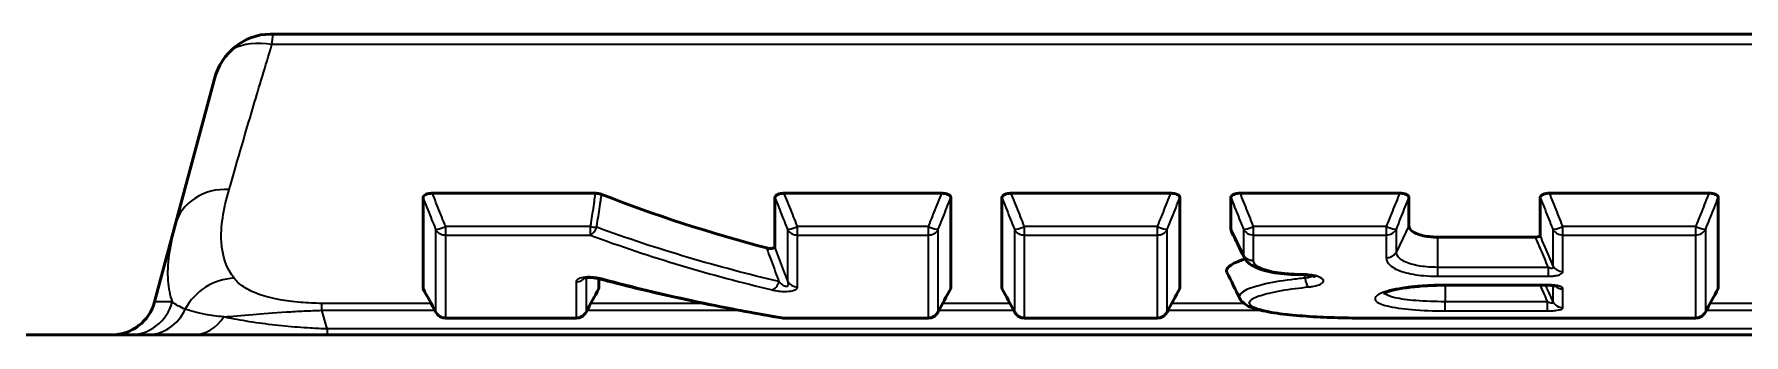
# Model space of a CAD drawing. Header units: millimetres. Extents: x 0 to 1485, y 0 to 1050.
# Drawn here: x 777.3 to 930.6, y 837.9 to 864.9 of the extents above; entities that cross this region are included whole.
import ezdxf

# ---------------------------------------------------------------- set-up
doc = ezdxf.new("R2010")
doc.units = ezdxf.units.MM
doc.header["$LTSCALE"] = 2.5
doc.layers.add('Sichtbar (ISO)', color=7, linetype='Continuous', lineweight=50)
doc.layers.add('Sichtbar schmal (ISO)', color=7, linetype='Continuous', lineweight=35)

msp = doc.modelspace()

# ---------------------------------------------------------------- linework, layer by layer
at = {"layer": 'Sichtbar (ISO)'}
for p, q in [((1041.851, 864.934), (798.441, 864.934)), ((793.444, 860.907), (788.083, 840.898)), ((812.986, 850.645), (813.302, 850.645)), ((813.302, 850.645), (827.595, 850.645)), ((844.531, 850.645), (844.847, 850.645)), ((844.847, 850.645), (858.306, 850.645)), ((858.306, 850.645), (858.622, 850.645)), ((864.88, 850.645), (865.196, 850.645)), ((865.196, 850.645), (878.841, 850.645)), ((878.841, 850.645), (879.157, 850.645)), ((885.414, 850.648), (885.73, 850.648)), ((885.73, 850.648), (899.375, 850.648)), ((899.375, 850.648), (899.691, 850.648)), ((913.147, 850.648), (913.463, 850.648)), ((913.463, 850.648), (927.108, 850.648)), ((927.108, 850.648), (927.424, 850.648)), ((812.145, 842.127), (812.145, 850.25)), ((843.691, 845.842), (843.691, 850.25)), ((859.463, 850.25), (859.463, 842.127)), ((864.039, 842.127), (864.039, 850.25)), ((879.998, 850.25), (879.998, 842.127)), ((884.573, 847.448), (884.573, 850.253)), ((900.532, 850.253), (900.532, 847.716)), ((912.306, 846.856), (912.306, 850.253)), ((928.265, 850.253), (928.265, 842.127)), ((903.099, 846.709), (911.862, 846.709)), ((827.918, 842.968), (827.918, 842.127)), ((912.987, 842.389), (903.769, 842.389)), ((825.883, 839.439), (814.18, 839.439)), ((857.429, 839.439), (844.472, 839.439)), ((877.963, 839.439), (866.074, 839.439)), ((926.23, 839.439), (896.403, 839.439)), ((784.219, 837.934), (770.358, 837.934)), ((784.219, 837.934), (785.852, 837.934)), ((785.852, 837.934), (787.331, 837.934)), ((787.331, 837.934), (791.558, 837.934)), ((791.558, 837.934), (803.573, 837.934)), ((803.573, 837.934), (1036.718, 837.934))]:
    msp.add_line(p, q, dxfattribs=at)
for centre, radius, start, end in [((784.219, 841.934), 4, 270, 345), ((814.18, 840.439), 1, 208.25019, 270), ((825.883, 840.439), 1, 270, 331.74981), ((857.429, 840.439), 1, 270, 331.74981), ((866.074, 840.439), 1, 208.25019, 270), ((877.963, 840.439), 1, 270, 331.74981), ((926.23, 840.439), 1, 270, 331.74981), ((844.472, 840.439), 1, 260.37558, 270)]:
    msp.add_arc(centre, radius, start, end, dxfattribs=at)
for centre, major_axis, ratio, start_param, end_param in [((798.274, 859.613), (1.383, 5.161), 0.9357712, 0.2456742, 1.5707963), ((3053.554, 1511.367), (-2416.097, 19.031), 0.7503973, 0.388556, 0.3898274), ((-1413.492, 1511.367), (2416.097, 19.031), 0.7503973, 5.893358, 5.8946293), ((-1381.946, 1511.367), (2416.097, 19.031), 0.7503973, 5.893358, 5.8946293), ((3105.448, 1511.367), (-2416.097, 19.031), 0.7503973, 0.388556, 0.3898274), ((-1361.412, 1511.367), (2416.097, 19.031), 0.7503973, 5.893358, 5.8946293), ((-1313.145, 1511.367), (2416.097, 19.031), 0.7503973, 5.893358, 5.8946293)]:
    msp.add_ellipse(centre, major_axis=major_axis, ratio=ratio, start_param=start_param, end_param=end_param, dxfattribs=at)
for points, knots in [([(812.145, 850.25), (812.145, 850.31), (812.169, 850.37), (812.266, 850.47), (812.327, 850.511), (812.479, 850.576), (812.564, 850.601), (812.763, 850.636), (812.874, 850.645), (812.986, 850.645)], [0, 0, 0, 0, 0.0424652, 0.0424652, 0.07630631, 0.07630631, 0.10723055, 0.10723055, 0.14101737, 0.14101737, 0.14101737, 0.14101737]), ([(827.595, 850.645), (827.616, 850.645), (827.638, 850.644), (827.684, 850.643), (827.709, 850.641), (827.787, 850.636), (827.838, 850.63), (827.989, 850.605), (828.082, 850.579), (828.162, 850.548)], [-0.062688463, -0.062688463, -0.062688463, -0.062688463, -0.056284919, -0.056284919, -0.048683409, -0.048683409, -0.032757409, -0.032757409, 0, 0, 0, 0]), ([(843.691, 850.25), (843.691, 850.31), (843.715, 850.37), (843.812, 850.47), (843.873, 850.511), (844.025, 850.576), (844.11, 850.601), (844.309, 850.636), (844.419, 850.645), (844.531, 850.645)], [0, 0, 0, 0, 0.04246391, 0.04246391, 0.07630496, 0.07630496, 0.10722979, 0.10722979, 0.14101735, 0.14101735, 0.14101735, 0.14101735]), ([(858.622, 850.645), (858.736, 850.645), (858.848, 850.636), (859.047, 850.6), (859.132, 850.575), (859.279, 850.512), (859.336, 850.474), (859.407, 850.404), (859.428, 850.375), (859.457, 850.314), (859.463, 850.282), (859.463, 850.25)], [0, 0, 0, 0, 0.03402974, 0.03402974, 0.06489151, 0.06489151, 0.09648324, 0.09648324, 0.11798013, 0.11798013, 0.14053792, 0.14053792, 0.14053792, 0.14053792]), ([(864.039, 850.25), (864.039, 850.31), (864.063, 850.37), (864.16, 850.47), (864.221, 850.511), (864.373, 850.576), (864.458, 850.601), (864.657, 850.636), (864.768, 850.645), (864.88, 850.645)], [0, 0, 0, 0, 0.0424652, 0.0424652, 0.07630631, 0.07630631, 0.10723055, 0.10723055, 0.14101737, 0.14101737, 0.14101737, 0.14101737]), ([(879.157, 850.645), (879.27, 850.645), (879.382, 850.636), (879.581, 850.6), (879.666, 850.575), (879.813, 850.512), (879.871, 850.474), (879.942, 850.404), (879.962, 850.375), (879.991, 850.314), (879.998, 850.282), (879.998, 850.25)], [0, 0, 0, 0, 0.03402974, 0.03402974, 0.06489151, 0.06489151, 0.09648324, 0.09648324, 0.11798013, 0.11798013, 0.14053792, 0.14053792, 0.14053792, 0.14053792]), ([(884.573, 850.253), (884.573, 850.313), (884.597, 850.373), (884.694, 850.473), (884.755, 850.514), (884.908, 850.58), (884.993, 850.604), (885.191, 850.639), (885.302, 850.648), (885.414, 850.648)], [0, 0, 0, 0, 0.04246676, 0.04246676, 0.0763077, 0.0763077, 0.10723132, 0.10723132, 0.1410158, 0.1410158, 0.1410158, 0.1410158]), ([(899.691, 850.648), (899.805, 850.648), (899.916, 850.639), (900.116, 850.603), (900.201, 850.579), (900.347, 850.515), (900.405, 850.477), (900.476, 850.408), (900.497, 850.378), (900.525, 850.317), (900.532, 850.285), (900.532, 850.253)], [0, 0, 0, 0, 0.03402628, 0.03402628, 0.06488662, 0.06488662, 0.09647508, 0.09647508, 0.11797708, 0.11797708, 0.1405361, 0.1405361, 0.1405361, 0.1405361]), ([(912.306, 850.253), (912.306, 850.313), (912.33, 850.373), (912.427, 850.473), (912.488, 850.514), (912.64, 850.58), (912.725, 850.604), (912.924, 850.639), (913.035, 850.648), (913.147, 850.648)], [0, 0, 0, 0, 0.04246676, 0.04246676, 0.0763077, 0.0763077, 0.10723132, 0.10723132, 0.1410158, 0.1410158, 0.1410158, 0.1410158]), ([(927.424, 850.648), (927.537, 850.648), (927.649, 850.639), (927.848, 850.603), (927.933, 850.579), (928.08, 850.515), (928.138, 850.477), (928.209, 850.408), (928.229, 850.378), (928.258, 850.317), (928.265, 850.285), (928.265, 850.253)], [0, 0, 0, 0, 0.03402667, 0.03402667, 0.06488599, 0.06488599, 0.09647676, 0.09647676, 0.11797576, 0.11797576, 0.14053611, 0.14053611, 0.14053611, 0.14053611]), ([(900.532, 847.716), (900.532, 847.577), (900.599, 847.441), (900.831, 847.223), (900.964, 847.137), (901.131, 847.059)], [0.55325232, 0.55325232, 0.55325232, 0.55325232, 0.67189981, 0.67189981, 0.75799649, 0.75799649, 0.75799649, 0.75799649]), ([(884.641, 847.167), (884.637, 847.175), (884.633, 847.183), (884.592, 847.276), (884.573, 847.362), (884.573, 847.448)], [1.629279285, 1.629279285, 1.629279285, 1.629279285, 1.636575235, 1.636575235, 1.713273482, 1.713273482, 1.713273482, 1.713273482]), ([(901.131, 847.059), (901.16, 847.046), (901.19, 847.033), (901.392, 846.949), (901.594, 846.887), (902.04, 846.79), (902.278, 846.755), (902.638, 846.724), (902.748, 846.717), (902.935, 846.711), (903.013, 846.709), (903.094, 846.709), (903.096, 846.709), (903.099, 846.709)], [0.75799649, 0.75799649, 0.75799649, 0.75799649, 0.77281925, 0.77281925, 0.8552507, 0.8552507, 0.93376504, 0.93376504, 0.96711924, 0.96711924, 0.99047662, 0.99047662, 0.99127906, 0.99127906, 0.99127906, 0.99127906]), ([(911.862, 846.709), (911.924, 846.709), (911.986, 846.713), (912.095, 846.727), (912.141, 846.737), (912.218, 846.763), (912.248, 846.777), (912.293, 846.812), (912.305, 846.832), (912.306, 846.853)], [0, 0, 0, 0, 0.018692821, 0.018692821, 0.035479522, 0.035479522, 0.051765709, 0.051765709, 0.070564419, 0.070564419, 0.070564419, 0.070564419]), ([(843.05, 845.717), (843.085, 845.711), (843.12, 845.706), (843.209, 845.696), (843.266, 845.693), (843.367, 845.694), (843.411, 845.697), (843.492, 845.708), (843.526, 845.715), (843.592, 845.735), (843.619, 845.748), (843.657, 845.774), (843.669, 845.786), (843.687, 845.813), (843.691, 845.827), (843.691, 845.842)], [0.01476808, 0.01476808, 0.01476808, 0.01476808, 0.02821998, 0.02821998, 0.04835489, 0.04835489, 0.06437095, 0.06437095, 0.07975898, 0.07975898, 0.09786259, 0.09786259, 0.11355612, 0.11355612, 0.13067575, 0.13067575, 0.13067575, 0.13067575]), ([(884.219, 843.541), (884.151, 843.68), (884.179, 843.824), (884.481, 844.181), (884.849, 844.386), (885.351, 844.577), (885.501, 844.634), (885.664, 844.69), (885.84, 844.745)], [-0.45539687, -0.45539687, -0.45539687, -0.45539687, -0.26876111, -0.26876111, 0, 0, 0, 0.08023668, 0.08023668, 0.08023668, 0.08023668]), ([(890.833, 843.344), (890.433, 843.344), (890.033, 843.358), (889.249, 843.415), (888.865, 843.458), (888.13, 843.576), (887.778, 843.651), (887.121, 843.844), (886.815, 843.959), (886.386, 844.206), (886.247, 844.301), (885.98, 844.548), (885.85, 844.701), (885.751, 844.902)], [0, 0, 0, 0, 0.11293908, 0.11293908, 0.22587817, 0.22587817, 0.33881725, 0.33881725, 0.45175633, 0.45175633, 0.50822587, 0.50822587, 0.56469541, 0.56469541, 0.56469541, 0.56469541]), ([(827.903, 842.972), (827.794, 843.001), (827.67, 843.028), (827.412, 843.066), (827.281, 843.079), (827.067, 843.087), (826.985, 843.087), (826.853, 843.081), (826.8, 843.076), (826.715, 843.066), (826.68, 843.06), (826.623, 843.048), (826.601, 843.043), (826.569, 843.034), (826.559, 843.03), (826.556, 843.028), (826.556, 843.028), (826.556, 843.028)], [0, 0, 0, 0, 0.058286, 0.058286, 0.11040459, 0.11040459, 0.14323275, 0.14323275, 0.16711461, 0.16711461, 0.18735142, 0.18735142, 0.20647112, 0.20647112, 0.22589373, 0.22589373, 0.22983547, 0.22983547, 0.22983547, 0.22983547]), ([(844.305, 839.453), (843.214, 839.638), (842.123, 839.832), (839.939, 840.238), (838.847, 840.45), (836.661, 840.896), (835.567, 841.128), (833.379, 841.616), (832.285, 841.87), (830.095, 842.403), (828.999, 842.681), (827.903, 842.972)], [0, 0, 0, 0, 0.4389625, 0.4389625, 0.8779251, 0.8779251, 1.3168876, 1.3168876, 1.7558502, 1.7558502, 2.1948127, 2.1948127, 2.1948127, 2.1948127]), ([(892.153, 843.143), (892.153, 843.143), (892.153, 843.143), (892.151, 843.145), (892.138, 843.152), (892.089, 843.172), (892.049, 843.187), (891.937, 843.221), (891.859, 843.241), (891.665, 843.281), (891.545, 843.299), (891.275, 843.329), (891.124, 843.339), (890.925, 843.344), (890.879, 843.344), (890.833, 843.344)], [0.34577853, 0.34577853, 0.34577853, 0.34577853, 0.34880414, 0.34880414, 0.37571098, 0.37571098, 0.40935821, 0.40935821, 0.45137481, 0.45137481, 0.50097057, 0.50097057, 0.55547611, 0.55547611, 0.57157309, 0.57157309, 0.57157309, 0.57157309]), ([(903.769, 842.389), (903.233, 842.389), (902.698, 842.374), (901.652, 842.316), (901.141, 842.272), (900.181, 842.155), (899.731, 842.081), (899.001, 841.919), (898.706, 841.831), (898.392, 841.705), (898.312, 841.658), (898.295, 841.646), (898.294, 841.645), (898.294, 841.645)], [0, 0, 0, 0, 0.16600919, 0.16600919, 0.33201837, 0.33201837, 0.49802756, 0.49802756, 0.64713584, 0.64713584, 0.74142011, 0.74142011, 0.75246428, 0.75246428, 0.75246428, 0.75246428]), ([(913.735, 842.305), (913.735, 842.305), (913.734, 842.305), (913.728, 842.308), (913.717, 842.311), (913.683, 842.322), (913.657, 842.328), (913.589, 842.342), (913.544, 842.35), (913.433, 842.366), (913.364, 842.373), (913.204, 842.385), (913.11, 842.388), (913.005, 842.389), (912.996, 842.389), (912.987, 842.389)], [0.08210226, 0.08210226, 0.08210226, 0.08210226, 0.08765934, 0.08765934, 0.10449321, 0.10449321, 0.12415156, 0.12415156, 0.1477678, 0.1477678, 0.17639414, 0.17639414, 0.21115063, 0.21115063, 0.21455155, 0.21455155, 0.21455155, 0.21455155]), ([(896.403, 839.439), (895.541, 839.439), (894.68, 839.452), (892.979, 839.506), (892.139, 839.547), (890.51, 839.663), (889.721, 839.737), (888.246, 839.931), (887.561, 840.049), (886.669, 840.295), (886.396, 840.385), (886.001, 840.582), (885.87, 840.658), (885.601, 840.875), (885.455, 841.019), (885.344, 841.245)], [0, 0, 0, 0, 0.2553738, 0.2553738, 0.5107476, 0.5107476, 0.7661214, 0.7661214, 1.0214951, 1.0214951, 1.149182, 1.149182, 1.2130255, 1.2130255, 1.2768689, 1.2768689, 1.2768689, 1.2768689])]:
    msp.add_open_spline(points, degree=3, knots=knots, dxfattribs=at)
for points in [[(828.162, 850.548), (832.935, 848.659), (837.899, 847.075), (842.937, 845.742)], [(885.751, 844.902), (885.381, 845.657), (885.011, 846.412), (884.641, 847.167)], [(912.306, 846.853), (912.306, 846.854), (912.306, 846.855), (912.306, 846.856)], [(842.937, 845.742), (842.973, 845.732), (843.011, 845.724), (843.05, 845.717)], [(885.344, 841.245), (884.969, 842.01), (884.594, 842.776), (884.219, 843.541)], [(812.15, 842.107), (812.147, 842.114), (812.145, 842.12), (812.145, 842.127)], [(827.918, 842.127), (827.918, 842.12), (827.916, 842.114), (827.913, 842.107)], [(859.463, 842.127), (859.463, 842.12), (859.462, 842.114), (859.458, 842.107)], [(864.044, 842.107), (864.041, 842.114), (864.039, 842.12), (864.039, 842.127)], [(879.998, 842.127), (879.998, 842.12), (879.996, 842.114), (879.993, 842.107)], [(928.265, 842.127), (928.265, 842.12), (928.263, 842.114), (928.26, 842.107)]]:
    msp.add_open_spline(points, degree=3, dxfattribs=at)
at = {"layer": 'Sichtbar schmal (ISO)'}
for p, q in [((798.606, 864.003), (798.699, 864.934)), ((1041.686, 864.003), (798.606, 864.003)), ((827.141, 847.652), (814.178, 847.652)), ((814.178, 846.891), (814.178, 847.652)), ((827.141, 847.652), (827.141, 846.891)), ((857.43, 847.652), (845.724, 847.652)), ((845.724, 846.891), (845.724, 847.652)), ((857.43, 847.652), (857.43, 846.891)), ((877.964, 847.652), (866.072, 847.652)), ((866.072, 846.891), (866.072, 847.652)), ((877.964, 847.652), (877.964, 846.891)), ((898.499, 847.655), (886.607, 847.655)), ((886.607, 846.894), (886.607, 847.655)), ((898.499, 847.655), (898.499, 846.894)), ((900.532, 847.716), (899.403, 845.392)), ((926.231, 847.655), (914.339, 847.655)), ((914.339, 846.894), (914.339, 847.655)), ((926.231, 847.655), (926.231, 846.894)), ((814.178, 846.891), (827.141, 846.891)), ((845.724, 846.891), (857.43, 846.891)), ((866.072, 846.891), (877.964, 846.891)), ((884.573, 847.448), (885.703, 845.123)), ((886.607, 846.894), (898.499, 846.894)), ((903.099, 846.709), (903.099, 843.995)), ((914.339, 846.894), (926.231, 846.894)), ((885.703, 845.123), (885.703, 845.123)), ((890.833, 843.344), (890.833, 843.393)), ((891.215, 843.029), (891.171, 843.334)), ((913.001, 843.995), (903.099, 843.995)), ((903.099, 843.995), (903.099, 843.193)), ((903.099, 843.193), (913.001, 843.193)), ((913.001, 843.995), (913.001, 843.193)), ((903.769, 842.389), (903.769, 842.429)), ((912.987, 842.429), (903.769, 842.429)), ((903.769, 842.389), (903.769, 840.912)), ((912.987, 842.389), (912.987, 842.429)), ((789.665, 840.898), (788.083, 840.898)), ((812.871, 840.762), (803.072, 840.762)), ((803.072, 840.137), (803.072, 840.762)), ((803.072, 840.137), (813.206, 840.137)), ((826.856, 840.137), (840.483, 840.137)), ((837.318, 840.762), (827.192, 840.762)), ((858.402, 840.137), (865.1, 840.137)), ((864.765, 840.762), (858.737, 840.762)), ((878.936, 840.137), (887.259, 840.137)), ((885.74, 840.762), (879.272, 840.762)), ((912.937, 840.912), (903.769, 840.912)), ((903.769, 840.086), (903.769, 840.912)), ((903.769, 840.086), (912.937, 840.086)), ((912.937, 840.912), (912.937, 840.086)), ((927.203, 840.137), (933.902, 840.137)), ((933.566, 840.762), (927.539, 840.762)), ((1036.718, 838.469), (803.573, 838.469)), ((803.573, 837.934), (803.573, 838.469)), ((814.18, 839.439), (814.18, 839.457)), ((825.883, 839.457), (814.18, 839.457)), ((825.883, 839.457), (825.883, 839.439)), ((844.472, 839.439), (844.472, 839.457)), ((857.429, 839.457), (844.472, 839.457)), ((857.429, 839.457), (857.429, 839.439)), ((866.074, 839.439), (866.074, 839.457)), ((877.963, 839.457), (866.074, 839.457)), ((877.963, 839.457), (877.963, 839.439)), ((926.23, 839.457), (896.403, 839.457)), ((896.403, 839.439), (896.403, 839.457)), ((926.23, 839.457), (926.23, 839.439))]:
    msp.add_line(p, q, dxfattribs=at)
for centre, major_axis, ratio, start_param, end_param in [((798.606, 860.85), (4.83, -1.294), 0.6173323, 1.7347257, 2.5378192), ((794.763, 846.508), (-4.83, 1.294), 0.8897743, 4.9464341, 6.2831853), ((814.178, 847.803), (-0.928, -0.372), 0.1411099, 0.1765685, 1.5143897), ((827.141, 847.803), (-0.989, 0.15), 0.1500647, 1.5935871, 2.2132631), ((827.141, 847.803), (-0.346, -0.938), 0.6110944, 0.5433783, 1.5738304), ((845.724, 847.803), (-0.928, -0.372), 0.1411099, 0.1765685, 1.5143897), ((857.43, 847.803), (0.928, -0.372), 0.1411099, 4.7687956, 6.1066168), ((866.072, 847.803), (-0.928, -0.372), 0.1411099, 0.1765685, 1.5143897), ((877.964, 847.803), (0.928, -0.372), 0.1411099, 4.7687956, 6.1066168), ((886.607, 847.807), (-0.928, -0.372), 0.1411109, 0.1766098, 1.5143921), ((898.499, 847.807), (0.928, -0.372), 0.1411109, 4.7687932, 6.1065755), ((914.339, 847.807), (-0.928, -0.372), 0.1411109, 0.1766098, 1.5143921), ((926.231, 847.807), (0.928, -0.372), 0.1411109, 4.7687932, 6.1065755), ((814.178, 847.803), (-1, -0.001), 0.9124179, 0.4388523, 1.56972), ((845.724, 847.803), (-1, -0.001), 0.9124179, 0.4388523, 1.56972), ((857.43, 847.803), (-1, 0.001), 0.9124179, 1.5718726, 2.7027404), ((866.072, 847.803), (-1, -0.001), 0.9124179, 0.4388523, 1.56972), ((877.964, 847.803), (-1, 0.001), 0.9124179, 1.5718726, 2.7027404), ((886.607, 847.807), (-1, -0.001), 0.912377, 0.4388567, 1.5697193), ((898.499, 847.807), (-1, 0.001), 0.912377, 1.5718734, 2.7027359), ((914.339, 847.807), (-1, -0.001), 0.912377, 0.4388567, 1.5697193), ((926.231, 847.807), (-1, 0.001), 0.912377, 1.5718734, 2.7027359), ((795.216, 838.12), (4.014, 2.981), 0.9663281, 0.9482637, 2.03833), ((825.882, 843.648), (1, 0), 0.9579314, 4.7124459, 5.6198287), ((828.16, 843.939), (-0.257, -0.967), 0.6381774, 0, 0.3942228), ((891.518, 843.195), (0.096, -0.995), 0.3208142, 4.8492307, 5.9903578), ((914.342, 844.564), (-1, 0), 0.9493178, 0.4362903, 1.5705124), ((843.449, 842.93), (-0.232, -0.973), 0.6442695, 0.3543775, 1.5002658), ((845.727, 843.2), (-1, 0), 0.9618629, 0.4363975, 1.5708524), ((914.342, 843.018), (-1, 0), 0.9634075, 0.7931349, 1.5708988), ((785.852, 841.934), (0, -4), 0.98712, 0, 1.3089969), ((787.331, 841.934), (0, -4), 0.9673104, 0, 1.1331902), ((814.18, 840.439), (1, -0.001), 0.9822514, 3.5804957, 4.7132274), ((814.18, 840.439), (-0.881, -0.473), 0.6116387, 6.1822643, 6.2831853), ((825.883, 840.439), (1, 0.001), 0.9822514, 4.7115506, 5.8442822), ((825.883, 840.439), (0.881, -0.473), 0.6116387, 0, 0.100921), ((857.429, 840.439), (1, 0.001), 0.9822514, 4.7115506, 5.8442822), ((857.429, 840.439), (0.881, -0.473), 0.6116387, 0, 0.100921), ((866.074, 840.439), (1, -0.001), 0.9822514, 3.5804957, 4.7132274), ((866.074, 840.439), (-0.881, -0.473), 0.6116387, 6.1822643, 6.2831853), ((877.963, 840.439), (1, 0.001), 0.9822514, 4.7115506, 5.8442822), ((877.963, 840.439), (0.881, -0.473), 0.6116387, 0, 0.100921), ((914.341, 841.352), (-1, 0.001), 0.9762196, 0.4377016, 1.57135), ((926.23, 840.439), (1, 0.001), 0.9822514, 4.7115506, 5.8442822), ((926.23, 840.439), (0.881, -0.473), 0.6116387, 0, 0.100921), ((791.558, 841.934), (0, -4), 0.8471969, 0, 0.9309691), ((844.472, 840.439), (-0.167, -0.986), 0.6587287, 0, 0.2519582)]:
    msp.add_ellipse(centre, major_axis=major_axis, ratio=ratio, start_param=start_param, end_param=end_param, dxfattribs=at)
for points, knots in [([(794.763, 850.988), (795.364, 853.084), (796.086, 855.571), (797.458, 860.193), (798.009, 862.029), (798.606, 864.003)], [-3.053582, -3.053582, -3.053582, -3.053582, -1.526791, -1.526791, -0.6472371, -0.6472371, -0.6472371, -0.6472371]), ([(795.216, 843.009), (794.532, 843.901), (794.147, 844.976), (793.998, 847.6), (794.236, 849.151), (794.763, 850.988)], [-2.6764536, -2.6764536, -2.6764536, -2.6764536, -1.3382268, -1.3382268, 0, 0, 0, 0]), ([(814.178, 847.652), (814.142, 847.743), (814.105, 847.834), (813.961, 848.196), (813.853, 848.466), (813.745, 848.736), (813.629, 849.027), (813.513, 849.319), (813.281, 849.902), (813.165, 850.193), (813.049, 850.485), (813.028, 850.538), (813.007, 850.591), (812.986, 850.645)], [-0.30805596, -0.30805596, -0.30805596, -0.30805596, -0.27823391, -0.27823391, -0.19012569, -0.19012569, -0.19012569, -0.09506285, -0.09506285, 0, 0, 0, 0.01738537, 0.01738537, 0.01738537, 0.01738537]), ([(827.595, 850.645), (827.593, 850.631), (827.591, 850.618), (827.589, 850.604), (827.551, 850.355), (827.513, 850.106), (827.476, 849.857)], [-0.004127283, -0.004127283, -0.004127283, -0.004127283, 0, 0, 0, 0.076461895, 0.076461895, 0.076461895, 0.076461895]), ([(845.724, 847.652), (845.687, 847.745), (845.649, 847.838), (845.504, 848.203), (845.395, 848.475), (845.287, 848.746), (845.171, 849.036), (845.056, 849.326), (844.825, 849.905), (844.71, 850.195), (844.595, 850.485), (844.574, 850.538), (844.553, 850.591), (844.531, 850.645)], [-0.30805596, -0.30805596, -0.30805596, -0.30805596, -0.27766061, -0.27766061, -0.1889791, -0.1889791, -0.1889791, -0.09448955, -0.09448955, 0, 0, 0, 0.01738537, 0.01738537, 0.01738537, 0.01738537]), ([(858.622, 850.645), (858.601, 850.591), (858.58, 850.538), (858.559, 850.485), (858.443, 850.193), (858.327, 849.902), (858.095, 849.319), (857.979, 849.027), (857.863, 848.736), (857.755, 848.466), (857.648, 848.196), (857.503, 847.835), (857.466, 847.743), (857.43, 847.652)], [-0.01738537, -0.01738537, -0.01738537, -0.01738537, 0, 0, 0, 0.09505067, 0.09505067, 0.19010133, 0.19010133, 0.19010133, 0.27822173, 0.27822173, 0.30805596, 0.30805596, 0.30805596, 0.30805596]), ([(866.072, 847.652), (866.036, 847.743), (865.999, 847.834), (865.855, 848.196), (865.747, 848.466), (865.639, 848.736), (865.523, 849.027), (865.407, 849.319), (865.175, 849.902), (865.059, 850.193), (864.943, 850.485), (864.922, 850.538), (864.901, 850.591), (864.88, 850.645)], [-0.30805596, -0.30805596, -0.30805596, -0.30805596, -0.27823391, -0.27823391, -0.19012569, -0.19012569, -0.19012569, -0.09506285, -0.09506285, 0, 0, 0, 0.01738537, 0.01738537, 0.01738537, 0.01738537]), ([(879.157, 850.645), (879.136, 850.591), (879.115, 850.538), (879.093, 850.485), (878.978, 850.193), (878.862, 849.902), (878.63, 849.319), (878.514, 849.027), (878.398, 848.736), (878.29, 848.466), (878.182, 848.196), (878.037, 847.835), (878.001, 847.743), (877.964, 847.652)], [-0.3837275, -0.3837275, -0.3837275, -0.3837275, -0.36634213, -0.36634213, -0.36634213, -0.27129146, -0.27129146, -0.17624079, -0.17624079, -0.17624079, -0.0881204, -0.0881204, -0.05828616, -0.05828616, -0.05828616, -0.05828616]), ([(886.607, 847.655), (886.566, 847.757), (886.525, 847.859), (886.372, 848.242), (886.26, 848.523), (886.148, 848.804), (886.036, 849.084), (885.924, 849.365), (885.701, 849.926), (885.589, 850.207), (885.478, 850.488), (885.457, 850.541), (885.435, 850.595), (885.414, 850.648)], [-0.30806946, -0.30806946, -0.30806946, -0.30806946, -0.27472666, -0.27472666, -0.18310506, -0.18310506, -0.18310506, -0.09155253, -0.09155253, 0, 0, 0, 0.01739708, 0.01739708, 0.01739708, 0.01739708]), ([(899.691, 850.648), (899.67, 850.595), (899.649, 850.541), (899.628, 850.488), (899.517, 850.21), (899.407, 849.931), (899.185, 849.375), (899.074, 849.097), (898.964, 848.818), (898.851, 848.535), (898.737, 848.252), (898.582, 847.864), (898.541, 847.759), (898.499, 847.655)], [-0.38374535, -0.38374535, -0.38374535, -0.38374535, -0.36634826, -0.36634826, -0.36634826, -0.27559981, -0.27559981, -0.18485135, -0.18485135, -0.18485135, -0.09242568, -0.09242568, -0.0582788, -0.0582788, -0.0582788, -0.0582788]), ([(914.339, 847.655), (914.301, 847.751), (914.262, 847.847), (914.114, 848.218), (914.004, 848.493), (913.895, 848.768), (913.78, 849.054), (913.666, 849.341), (913.438, 849.914), (913.324, 850.201), (913.21, 850.488), (913.189, 850.541), (913.168, 850.595), (913.147, 850.648)], [-0.30806946, -0.30806946, -0.30806946, -0.30806946, -0.27667567, -0.27667567, -0.18700308, -0.18700308, -0.18700308, -0.09350154, -0.09350154, 0, 0, 0, 0.01739708, 0.01739708, 0.01739708, 0.01739708]), ([(927.424, 850.648), (927.403, 850.595), (927.382, 850.541), (927.36, 850.488), (927.245, 850.196), (927.129, 849.905), (926.897, 849.322), (926.781, 849.031), (926.665, 848.739), (926.557, 848.469), (926.449, 848.199), (926.304, 847.838), (926.268, 847.746), (926.231, 847.655)], [-0.01739708, -0.01739708, -0.01739708, -0.01739708, 0, 0, 0, 0.09505506, 0.09505506, 0.19011011, 0.19011011, 0.19011011, 0.27822919, 0.27822919, 0.30806946, 0.30806946, 0.30806946, 0.30806946]), ([(812.145, 850.25), (812.261, 849.958), (812.376, 849.666), (812.608, 849.083), (812.724, 848.791), (812.841, 848.5), (812.948, 848.229), (813.056, 847.959), (813.201, 847.598), (813.237, 847.506), (813.274, 847.415)], [0, 0, 0, 0, 0.09506285, 0.09506285, 0.19012569, 0.19012569, 0.19012569, 0.27823391, 0.27823391, 0.30805596, 0.30805596, 0.30805596, 0.30805596]), ([(827.476, 849.857), (827.469, 849.812), (827.462, 849.768), (827.411, 849.429), (827.366, 849.136), (827.322, 848.842), (827.278, 848.554), (827.234, 848.267), (827.174, 847.87), (827.158, 847.761), (827.141, 847.652)], [0.0764619, 0.0764619, 0.0764619, 0.0764619, 0.09014602, 0.09014602, 0.18029205, 0.18029205, 0.18029205, 0.26857838, 0.26857838, 0.30206195, 0.30206195, 0.30206195, 0.30206195]), ([(827.715, 847.595), (827.732, 847.704), (827.748, 847.813), (827.809, 848.21), (827.852, 848.497), (827.896, 848.785), (827.94, 849.079), (827.985, 849.373), (828.044, 849.767), (828.059, 849.868), (828.075, 849.968)], [-0.30206195, -0.30206195, -0.30206195, -0.30206195, -0.26857838, -0.26857838, -0.18029205, -0.18029205, -0.18029205, -0.09014602, -0.09014602, -0.05923698, -0.05923698, -0.05923698, -0.05923698]), ([(843.691, 850.25), (843.806, 849.96), (843.921, 849.67), (844.151, 849.09), (844.266, 848.8), (844.382, 848.51), (844.49, 848.238), (844.599, 847.966), (844.745, 847.601), (844.782, 847.508), (844.819, 847.415)], [0, 0, 0, 0, 0.09448955, 0.09448955, 0.1889791, 0.1889791, 0.1889791, 0.27766061, 0.27766061, 0.30805596, 0.30805596, 0.30805596, 0.30805596]), ([(858.335, 847.415), (858.371, 847.506), (858.408, 847.598), (858.552, 847.959), (858.66, 848.23), (858.768, 848.5), (858.884, 848.791), (859, 849.083), (859.232, 849.666), (859.348, 849.958), (859.463, 850.25)], [-0.30805596, -0.30805596, -0.30805596, -0.30805596, -0.27822173, -0.27822173, -0.19010133, -0.19010133, -0.19010133, -0.09505067, -0.09505067, 0, 0, 0, 0]), ([(864.039, 850.25), (864.155, 849.958), (864.27, 849.666), (864.502, 849.083), (864.618, 848.791), (864.735, 848.5), (864.842, 848.229), (864.95, 847.959), (865.095, 847.598), (865.131, 847.506), (865.168, 847.415)], [0, 0, 0, 0, 0.09506285, 0.09506285, 0.19012569, 0.19012569, 0.19012569, 0.27823391, 0.27823391, 0.30805596, 0.30805596, 0.30805596, 0.30805596]), ([(878.869, 847.415), (878.906, 847.506), (878.942, 847.598), (879.087, 847.959), (879.194, 848.23), (879.302, 848.5), (879.418, 848.791), (879.534, 849.083), (879.766, 849.666), (879.882, 849.958), (879.998, 850.25)], [0.05828616, 0.05828616, 0.05828616, 0.05828616, 0.0881204, 0.0881204, 0.17624079, 0.17624079, 0.17624079, 0.27129146, 0.27129146, 0.36634213, 0.36634213, 0.36634213, 0.36634213]), ([(884.573, 850.253), (884.685, 849.972), (884.796, 849.691), (885.02, 849.129), (885.131, 848.848), (885.243, 848.568), (885.355, 848.286), (885.467, 848.005), (885.62, 847.622), (885.661, 847.52), (885.702, 847.418)], [0, 0, 0, 0, 0.09155253, 0.09155253, 0.18310506, 0.18310506, 0.18310506, 0.27472666, 0.27472666, 0.30806946, 0.30806946, 0.30806946, 0.30806946]), ([(899.403, 847.418), (899.445, 847.523), (899.487, 847.627), (899.642, 848.015), (899.755, 848.299), (899.868, 848.582), (899.979, 848.861), (900.09, 849.139), (900.311, 849.696), (900.422, 849.975), (900.532, 850.253)], [0.0582788, 0.0582788, 0.0582788, 0.0582788, 0.09242568, 0.09242568, 0.18485135, 0.18485135, 0.18485135, 0.27559981, 0.27559981, 0.36634826, 0.36634826, 0.36634826, 0.36634826]), ([(912.306, 850.253), (912.42, 849.966), (912.534, 849.679), (912.762, 849.105), (912.876, 848.818), (912.99, 848.532), (913.1, 848.257), (913.209, 847.982), (913.358, 847.61), (913.396, 847.514), (913.435, 847.418)], [0, 0, 0, 0, 0.09350154, 0.09350154, 0.18700308, 0.18700308, 0.18700308, 0.27667567, 0.27667567, 0.30806946, 0.30806946, 0.30806946, 0.30806946]), ([(927.136, 847.418), (927.173, 847.509), (927.209, 847.601), (927.354, 847.963), (927.461, 848.233), (927.569, 848.503), (927.685, 848.795), (927.801, 849.086), (928.033, 849.67), (928.149, 849.961), (928.265, 850.253)], [-0.30806946, -0.30806946, -0.30806946, -0.30806946, -0.27822919, -0.27822919, -0.19011011, -0.19011011, -0.19011011, -0.09505506, -0.09505506, 0, 0, 0, 0]), ([(789.933, 847.802), (789.406, 845.835), (789.177, 844.2), (789.317, 842.117), (789.449, 841.478), (789.665, 840.898)], [0, 0, 0, 0, 1.3382268, 1.3382268, 2.0276892, 2.0276892, 2.0276892, 2.0276892]), ([(844.057, 842.713), (841.335, 843.362), (838.61, 844.082), (833.161, 845.697), (830.436, 846.591), (827.715, 847.595)], [-2.192152, -2.192152, -2.192152, -2.192152, -1.096076, -1.096076, 0, 0, 0, 0]), ([(813.274, 847.415), (813.274, 845.839), (813.275, 844.524), (813.275, 842.012), (813.274, 840.915), (813.274, 840.022)], [-2.5736913, -2.5736913, -2.5736913, -2.5736913, -1.423065, -1.423065, 0, 0, 0, 0]), ([(814.18, 839.457), (814.18, 840.352), (814.181, 841.452), (814.181, 843.978), (814.18, 845.301), (814.178, 846.891)], [0, 0, 0, 0, 1.423065, 1.423065, 2.5736913, 2.5736913, 2.5736913, 2.5736913]), ([(827.141, 846.891), (829.854, 845.877), (832.573, 844.974), (838.011, 843.345), (840.731, 842.62), (843.449, 841.966)], [0, 0, 0, 0, 1.096076, 1.096076, 2.192152, 2.192152, 2.192152, 2.192152]), ([(844.819, 847.415), (844.82, 846.48), (844.82, 845.637), (844.82, 844.106), (844.82, 843.418), (844.82, 842.793)], [-1.3649993, -1.3649993, -1.3649993, -1.3649993, -0.6824997, -0.6824997, 0, 0, 0, 0]), ([(845.727, 842.238), (845.727, 842.865), (845.726, 843.558), (845.726, 845.099), (845.725, 845.948), (845.724, 846.891)], [0, 0, 0, 0, 0.6824997, 0.6824997, 1.3649993, 1.3649993, 1.3649993, 1.3649993]), ([(857.43, 846.891), (857.428, 845.113), (857.427, 843.668), (857.427, 841.244), (857.428, 840.266), (857.429, 839.457)], [0, 0, 0, 0, 1.2868457, 1.2868457, 2.5736913, 2.5736913, 2.5736913, 2.5736913]), ([(858.334, 840.022), (858.334, 840.83), (858.334, 841.805), (858.334, 844.216), (858.334, 845.652), (858.335, 847.415)], [-2.5736913, -2.5736913, -2.5736913, -2.5736913, -1.2868457, -1.2868457, 0, 0, 0, 0]), ([(865.168, 847.415), (865.168, 845.839), (865.169, 844.524), (865.169, 842.012), (865.168, 840.915), (865.168, 840.022)], [-2.5736913, -2.5736913, -2.5736913, -2.5736913, -1.4230649, -1.4230649, 0, 0, 0, 0]), ([(866.074, 839.457), (866.074, 840.352), (866.075, 841.452), (866.075, 843.978), (866.074, 845.301), (866.072, 846.891)], [0, 0, 0, 0, 1.4230649, 1.4230649, 2.5736913, 2.5736913, 2.5736913, 2.5736913]), ([(877.964, 846.891), (877.962, 845.113), (877.962, 843.668), (877.962, 841.244), (877.962, 840.266), (877.963, 839.457)], [0, 0, 0, 0, 1.2868457, 1.2868457, 2.5736913, 2.5736913, 2.5736913, 2.5736913]), ([(878.869, 840.022), (878.868, 840.83), (878.868, 841.805), (878.868, 844.216), (878.868, 845.652), (878.869, 847.415)], [-2.5736913, -2.5736913, -2.5736913, -2.5736913, -1.2868457, -1.2868457, 0, 0, 0, 0]), ([(885.702, 847.418), (885.702, 847), (885.702, 846.601), (885.703, 845.838), (885.703, 845.473), (885.703, 845.123)], [-0.60935852, -0.60935852, -0.60935852, -0.60935852, -0.30467926, -0.30467926, 0, 0, 0, 0]), ([(886.609, 844.58), (886.609, 844.581), (886.609, 844.581), (886.609, 844.582), (886.609, 844.933), (886.608, 845.301), (886.608, 846.071), (886.607, 846.473), (886.607, 846.894)], [-0.00041656, -0.00041656, -0.00041656, -0.00041656, 0, 0, 0, 0.30467926, 0.30467926, 0.60935852, 0.60935852, 0.60935852, 0.60935852]), ([(898.499, 846.894), (898.498, 846.526), (898.498, 846.173), (898.497, 845.493), (898.497, 845.167), (898.497, 844.853)], [0, 0, 0, 0, 0.26614622, 0.26614622, 0.53192958, 0.53192958, 0.53192958, 0.53192958]), ([(899.403, 845.391), (899.403, 845.703), (899.403, 846.028), (899.403, 846.703), (899.403, 847.053), (899.403, 847.418)], [-0.53229063, -0.53229063, -0.53229063, -0.53229063, -0.26614622, -0.26614622, 0, 0, 0, 0]), ([(912.097, 846.148), (912.135, 846.058), (912.172, 845.969), (912.326, 845.602), (912.441, 845.326), (912.558, 845.049), (912.673, 844.774), (912.789, 844.499), (912.936, 844.147), (912.969, 844.071), (913.001, 843.995)], [0.0614515, 0.0614515, 0.0614515, 0.0614515, 0.09088957, 0.09088957, 0.18177914, 0.18177914, 0.18177914, 0.27224651, 0.27224651, 0.29731639, 0.29731639, 0.29731639, 0.29731639]), ([(913.436, 844.163), (913.41, 844.224), (913.384, 844.286), (913.242, 844.623), (913.126, 844.899), (913.011, 845.174), (912.895, 845.45), (912.779, 845.727), (912.547, 846.28), (912.431, 846.557), (912.315, 846.833), (912.312, 846.841), (912.309, 846.848), (912.306, 846.856)], [-0.29258228, -0.29258228, -0.29258228, -0.29258228, -0.27224651, -0.27224651, -0.18177914, -0.18177914, -0.18177914, -0.09088957, -0.09088957, 0, 0, 0, 0.00241951, 0.00241951, 0.00241951, 0.00241951]), ([(913.435, 847.418), (913.435, 846.801), (913.435, 846.224), (913.435, 845.142), (913.435, 844.636), (913.436, 844.163)], [-0.90091563, -0.90091563, -0.90091563, -0.90091563, -0.45045781, -0.45045781, 0, 0, 0, 0]), ([(914.342, 843.615), (914.342, 844.091), (914.341, 844.6), (914.341, 845.69), (914.34, 846.272), (914.339, 846.894)], [0, 0, 0, 0, 0.45045781, 0.45045781, 0.90091563, 0.90091563, 0.90091563, 0.90091563]), ([(926.231, 846.894), (926.229, 845.115), (926.229, 843.669), (926.229, 841.245), (926.229, 840.267), (926.23, 839.457)], [0, 0, 0, 0, 1.2872288, 1.2872288, 2.5744577, 2.5744577, 2.5744577, 2.5744577]), ([(927.136, 840.022), (927.135, 840.83), (927.135, 841.805), (927.135, 844.218), (927.135, 845.654), (927.136, 847.418)], [-2.5744577, -2.5744577, -2.5744577, -2.5744577, -1.2872288, -1.2872288, 0, 0, 0, 0]), ([(842.966, 845.663), (843.074, 845.369), (843.182, 845.075), (843.408, 844.461), (843.526, 844.142), (843.644, 843.823), (843.758, 843.515), (843.873, 843.208), (844.011, 842.838), (844.034, 842.775), (844.057, 842.713)], [0.00959039, 0.00959039, 0.00959039, 0.00959039, 0.11633222, 0.11633222, 0.23266444, 0.23266444, 0.23266444, 0.34469567, 0.34469567, 0.36757178, 0.36757178, 0.36757178, 0.36757178]), ([(844.82, 842.793), (844.795, 842.86), (844.77, 842.928), (844.63, 843.302), (844.516, 843.609), (844.401, 843.917), (844.283, 844.236), (844.164, 844.555), (843.928, 845.195), (843.81, 845.515), (843.693, 845.836), (843.692, 845.838), (843.691, 845.84), (843.691, 845.842)], [-0.36927923, -0.36927923, -0.36927923, -0.36927923, -0.34469567, -0.34469567, -0.23266444, -0.23266444, -0.23266444, -0.11633222, -0.11633222, 0, 0, 0, 0.00071738, 0.00071738, 0.00071738, 0.00071738]), ([(886.609, 844.58), (886.607, 844.58), (886.605, 844.58), (886.59, 844.58), (886.577, 844.581), (886.55, 844.582), (886.535, 844.583), (886.491, 844.587), (886.462, 844.59), (886.374, 844.605), (886.317, 844.62), (886.14, 844.682), (886.028, 844.746), (885.836, 844.912), (885.758, 845.012), (885.703, 845.123)], [-0.11357899, -0.11357899, -0.11357899, -0.11357899, -0.11305304, -0.11305304, -0.10915227, -0.10915227, -0.10472094, -0.10472094, -0.09585937, -0.09585937, -0.07812836, -0.07812836, -0.03906426, -0.03906426, 0, 0, 0, 0]), ([(890.833, 843.393), (890.345, 843.393), (889.856, 843.415), (888.687, 843.529), (888.031, 843.65), (887.351, 843.885), (887.193, 843.953), (886.768, 844.189), (886.604, 844.381), (886.609, 844.579), (886.609, 844.579), (886.609, 844.58), (886.609, 844.58)], [0, 0, 0, 0, 0.14658815, 0.14658815, 0.3673427, 0.3673427, 0.44526723, 0.44526723, 0.61689052, 0.61689052, 0.61689052, 0.61725581, 0.61725581, 0.61725581, 0.61725581]), ([(898.497, 844.853), (898.492, 844.617), (898.608, 844.389), (899.114, 843.941), (899.547, 843.728), (900.608, 843.418), (901.205, 843.31), (902.255, 843.212), (902.677, 843.193), (903.099, 843.193)], [0.00039726, 0.00039726, 0.00039726, 0.00039726, 0.19967292, 0.19967292, 0.43047514, 0.43047514, 0.6330693, 0.6330693, 0.75969065, 0.75969065, 0.75969065, 0.75969065]), ([(898.497, 844.853), (898.499, 844.853), (898.5, 844.853), (898.619, 844.853), (898.735, 844.873), (898.966, 844.953), (899.078, 845.017), (899.27, 845.182), (899.348, 845.281), (899.403, 845.391)], [-0.11367691, -0.11367691, -0.11367691, -0.11367691, -0.1131506, -0.1131506, -0.07812837, -0.07812837, -0.03906421, -0.03906421, 0, 0, 0, 0]), ([(903.099, 843.995), (902.766, 843.995), (902.432, 844.01), (901.6, 844.089), (901.121, 844.176), (900.263, 844.431), (899.906, 844.61), (899.489, 844.992), (899.394, 845.189), (899.403, 845.392)], [-0.75969065, -0.75969065, -0.75969065, -0.75969065, -0.6330693, -0.6330693, -0.43047514, -0.43047514, -0.19967292, -0.19967292, 0, 0, 0, 0]), ([(803.072, 840.762), (802.756, 840.762), (802.44, 840.77), (801.803, 840.797), (801.486, 840.818), (800.464, 840.905), (799.859, 840.991), (798.566, 841.228), (797.96, 841.392), (796.883, 841.772), (796.435, 841.993), (795.708, 842.473), (795.429, 842.731), (795.216, 843.009)], [-1.6679819, -1.6679819, -1.6679819, -1.6679819, -1.5729979, -1.5729979, -1.4670829, -1.4670829, -1.2090407, -1.2090407, -0.8339909, -0.8339909, -0.4169955, -0.4169955, 0, 0, 0, 0]), ([(828.16, 842.983), (828.064, 843.009), (827.962, 843.033), (827.68, 843.086), (827.489, 843.112), (827.025, 843.141), (826.742, 843.131), (826.296, 843.053), (826.134, 842.991), (825.925, 842.85), (825.882, 842.769), (825.882, 842.69)], [0, 0, 0, 0, 0.03857142, 0.03857142, 0.10028569, 0.10028569, 0.18051424, 0.18051424, 0.25518024, 0.25518024, 0.33705953, 0.33705953, 0.33705953, 0.33705953]), ([(826.789, 840.022), (826.788, 840.452), (826.788, 840.929), (826.788, 841.95), (826.788, 842.484), (826.788, 843.074)], [-1.3685333, -1.3685333, -1.3685333, -1.3685333, -0.6842667, -0.6842667, -0.0589503, -0.0589503, -0.0589503, -0.0589503]), ([(844.472, 839.457), (841.758, 839.92), (839.042, 840.438), (833.603, 841.605), (830.882, 842.254), (828.16, 842.983)], [0, 0, 0, 0, 1.0974064, 1.0974064, 2.1948127, 2.1948127, 2.1948127, 2.1948127]), ([(891.215, 843.029), (890.785, 842.987), (890.361, 842.94), (889.028, 842.768), (888.149, 842.619), (886.772, 842.288), (886.23, 842.118), (885.479, 841.735), (885.271, 841.521), (885.325, 841.291), (885.333, 841.268), (885.344, 841.245)], [-2.14073871, -2.14073871, -2.14073871, -2.14073871, -2.01293799, -2.01293799, -1.73083553, -1.73083553, -1.5108119, -1.5108119, -1.30030832, -1.30030832, -1.27686892, -1.27686892, -1.27686892, -1.27686892]), ([(891.518, 842.233), (891.644, 842.246), (891.765, 842.261), (892.063, 842.31), (892.229, 842.349), (892.553, 842.452), (892.694, 842.521), (892.891, 842.695), (892.909, 842.803), (892.733, 843.039), (892.481, 843.163), (891.766, 843.341), (891.3, 843.393), (890.833, 843.393)], [0.00000002, 0.00000002, 0.00000002, 0.00000002, 0.03995489, 0.03995489, 0.10388271, 0.10388271, 0.18698887, 0.18698887, 0.29502688, 0.29502688, 0.43143302, 0.43143302, 0.57157309, 0.57157309, 0.57157309, 0.57157309]), ([(891.915, 843.226), (891.867, 843.185), (891.79, 843.147), (891.612, 843.092), (891.519, 843.071), (891.353, 843.044), (891.285, 843.036), (891.215, 843.029)], [-0.18511389, -0.18511389, -0.18511389, -0.18511389, -0.10388271, -0.10388271, -0.03995489, -0.03995489, 0, 0, 0, 0]), ([(913.436, 844.163), (913.465, 844.065), (913.464, 843.984), (913.396, 843.904), (913.348, 843.889), (913.236, 843.898), (913.18, 843.913), (913.081, 843.954), (913.041, 843.973), (913.001, 843.995)], [-0.21353107, -0.21353107, -0.21353107, -0.21353107, -0.1321338, -0.1321338, -0.07340766, -0.07340766, -0.02823372, -0.02823372, 0, 0, 0, 0]), ([(913.001, 843.193), (913.095, 843.193), (913.189, 843.196), (913.429, 843.209), (913.573, 843.225), (913.873, 843.279), (914.018, 843.321), (914.272, 843.443), (914.342, 843.529), (914.342, 843.615)], [0, 0, 0, 0, 0.02823372, 0.02823372, 0.07340766, 0.07340766, 0.1321338, 0.1321338, 0.21353107, 0.21353107, 0.21353107, 0.21353107]), ([(813.274, 840.022), (813.24, 840.085), (813.207, 840.148), (813.063, 840.416), (812.952, 840.622), (812.842, 840.827), (812.725, 841.044), (812.609, 841.261), (812.377, 841.694), (812.261, 841.91), (812.145, 842.127)], [-0.30205087, -0.30205087, -0.30205087, -0.30205087, -0.27504664, -0.27504664, -0.18647722, -0.18647722, -0.18647722, -0.09323861, -0.09323861, 0, 0, 0, 0]), ([(825.882, 842.69), (825.882, 842.029), (825.882, 841.437), (825.882, 840.366), (825.883, 839.887), (825.883, 839.457)], [0, 0, 0, 0, 0.6842667, 0.6842667, 1.3685333, 1.3685333, 1.3685333, 1.3685333]), ([(827.918, 842.127), (827.802, 841.912), (827.687, 841.696), (827.456, 841.266), (827.341, 841.051), (827.225, 840.835), (827.114, 840.628), (827.003, 840.421), (826.857, 840.15), (826.823, 840.086), (826.789, 840.022)], [0, 0, 0, 0, 0.09268185, 0.09268185, 0.18536369, 0.18536369, 0.18536369, 0.27448988, 0.27448988, 0.30205087, 0.30205087, 0.30205087, 0.30205087]), ([(843.449, 841.966), (843.544, 841.943), (843.646, 841.922), (843.929, 841.875), (844.12, 841.852), (844.584, 841.827), (844.867, 841.835), (845.313, 841.904), (845.474, 841.959), (845.684, 842.087), (845.727, 842.162), (845.727, 842.238)], [0, 0, 0, 0, 0.03857912, 0.03857912, 0.10030571, 0.10030571, 0.18055028, 0.18055028, 0.2551204, 0.2551204, 0.3371313, 0.3371313, 0.3371313, 0.3371313]), ([(844.82, 842.793), (844.859, 842.665), (844.881, 842.544), (844.864, 842.358), (844.829, 842.29), (844.689, 842.246), (844.581, 842.28), (844.384, 842.402), (844.296, 842.473), (844.159, 842.603), (844.107, 842.657), (844.057, 842.713)], [-0.3371313, -0.3371313, -0.3371313, -0.3371313, -0.2551204, -0.2551204, -0.18055028, -0.18055028, -0.10030571, -0.10030571, -0.03857912, -0.03857912, 0, 0, 0, 0]), ([(859.463, 842.127), (859.347, 841.91), (859.231, 841.694), (858.999, 841.261), (858.883, 841.044), (858.767, 840.827), (858.656, 840.622), (858.546, 840.416), (858.402, 840.148), (858.368, 840.085), (858.334, 840.022)], [0, 0, 0, 0, 0.09323858, 0.09323858, 0.18647716, 0.18647716, 0.18647716, 0.27504662, 0.27504662, 0.30205087, 0.30205087, 0.30205087, 0.30205087]), ([(865.168, 840.022), (865.134, 840.085), (865.101, 840.148), (864.957, 840.416), (864.846, 840.622), (864.736, 840.827), (864.619, 841.044), (864.503, 841.261), (864.271, 841.694), (864.155, 841.91), (864.039, 842.127)], [-0.30205087, -0.30205087, -0.30205087, -0.30205087, -0.27504664, -0.27504664, -0.18647722, -0.18647722, -0.18647722, -0.09323861, -0.09323861, 0, 0, 0, 0]), ([(879.998, 842.127), (879.882, 841.91), (879.766, 841.694), (879.533, 841.261), (879.417, 841.044), (879.301, 840.827), (879.191, 840.622), (879.08, 840.416), (878.936, 840.148), (878.902, 840.085), (878.869, 840.022)], [0, 0, 0, 0, 0.09323858, 0.09323858, 0.18647716, 0.18647716, 0.18647716, 0.27504662, 0.27504662, 0.30205087, 0.30205087, 0.30205087, 0.30205087]), ([(896.403, 839.457), (894.685, 839.457), (892.962, 839.508), (890.152, 839.711), (889.008, 839.834), (887.587, 840.101), (887.164, 840.204), (886.488, 840.454), (886.258, 840.605), (886.188, 840.927), (886.355, 841.095), (886.99, 841.411), (887.459, 841.558), (888.686, 841.853), (889.489, 841.99), (890.722, 842.15), (891.117, 842.194), (891.518, 842.233)], [0, 0, 0, 0, 0.5154274, 0.5154274, 0.8992338, 0.8992338, 1.0917619, 1.0917619, 1.3003083, 1.3003083, 1.5108119, 1.5108119, 1.7308355, 1.7308355, 2.012938, 2.012938, 2.1407387, 2.1407387, 2.1407387, 2.1407387]), ([(903.769, 842.429), (903.251, 842.429), (902.734, 842.415), (901.412, 842.346), (900.618, 842.269), (899.118, 842.029), (898.427, 841.855), (897.567, 841.451), (897.4, 841.224), (897.678, 840.83), (898.06, 840.661), (899.191, 840.38), (899.968, 840.273), (901.74, 840.122), (902.756, 840.086), (903.769, 840.086)], [0, 0, 0, 0, 0.1551967, 0.1551967, 0.4035114, 0.4035114, 0.6767285, 0.6767285, 0.9400834, 0.9400834, 1.1796798, 1.1796798, 1.4487604, 1.4487604, 1.7525346, 1.7525346, 1.7525346, 1.7525346]), ([(903.769, 840.912), (902.867, 840.912), (901.964, 840.944), (900.423, 841.067), (899.768, 841.152), (898.845, 841.364), (898.547, 841.485), (898.421, 841.648), (898.407, 841.676), (898.402, 841.704)], [-1.75253461, -1.75253461, -1.75253461, -1.75253461, -1.44876036, -1.44876036, -1.17967979, -1.17967979, -0.94008338, -0.94008338, -0.89168433, -0.89168433, -0.89168433, -0.89168433]), ([(912.287, 842.389), (912.379, 842.179), (912.471, 841.969), (912.564, 841.759), (912.676, 841.504), (912.788, 841.25), (912.912, 840.967), (912.925, 840.94), (912.937, 840.912)], [0.10892825, 0.10892825, 0.10892825, 0.10892825, 0.17838322, 0.17838322, 0.17838322, 0.26271221, 0.26271221, 0.27186091, 0.27186091, 0.27186091, 0.27186091]), ([(913.435, 840.939), (913.408, 841.001), (913.381, 841.063), (913.241, 841.38), (913.129, 841.635), (913.017, 841.89), (912.944, 842.056), (912.87, 842.223), (912.797, 842.389)], [-0.28330599, -0.28330599, -0.28330599, -0.28330599, -0.26271221, -0.26271221, -0.17838322, -0.17838322, -0.17838322, -0.12332536, -0.12332536, -0.12332536, -0.12332536]), ([(914.342, 842.054), (914.342, 842.106), (914.307, 842.159), (914.116, 842.285), (913.894, 842.351), (913.423, 842.416), (913.204, 842.429), (912.987, 842.429)], [0, 0, 0, 0, 0.05740589, 0.05740589, 0.14925532, 0.14925532, 0.21455155, 0.21455155, 0.21455155, 0.21455155]), ([(913.436, 842.365), (913.436, 842.145), (913.436, 841.934), (913.435, 841.452), (913.435, 841.189), (913.435, 840.939)], [-0.59645756, -0.59645756, -0.59645756, -0.59645756, -0.34458264, -0.34458264, 0, 0, 0, 0]), ([(914.341, 840.376), (914.341, 840.627), (914.342, 840.891), (914.342, 841.45), (914.342, 841.744), (914.342, 842.054)], [0, 0, 0, 0, 0.34458264, 0.34458264, 0.68916528, 0.68916528, 0.68916528, 0.68916528]), ([(928.265, 842.127), (928.149, 841.91), (928.033, 841.694), (927.8, 841.261), (927.684, 841.044), (927.568, 840.827), (927.458, 840.622), (927.347, 840.416), (927.203, 840.148), (927.169, 840.085), (927.136, 840.022)], [0, 0, 0, 0, 0.09323873, 0.09323873, 0.18647745, 0.18647745, 0.18647745, 0.27504676, 0.27504676, 0.30205087, 0.30205087, 0.30205087, 0.30205087]), ([(790.835, 840.238), (790.594, 840.339), (790.375, 840.444), (789.984, 840.664), (789.812, 840.778), (789.665, 840.898)], [0, 0, 0, 0, 0.35498076, 0.35498076, 0.70996152, 0.70996152, 0.70996152, 0.70996152]), ([(794.277, 839.545), (793.666, 839.612), (793.128, 839.687), (791.884, 839.906), (791.287, 840.063), (790.835, 840.238)], [0, 0, 0, 0, 0.4174312, 0.4174312, 1.1007004, 1.1007004, 1.1007004, 1.1007004]), ([(794.277, 839.545), (795.002, 839.607), (795.852, 839.683), (797.75, 839.841), (798.728, 839.918), (800.411, 840.022), (800.938, 840.052), (802.002, 840.101), (802.534, 840.122), (803.072, 840.137)], [0.88754225, 0.88754225, 0.88754225, 0.88754225, 1.20904069, 1.20904069, 1.46708292, 1.46708292, 1.57299794, 1.57299794, 1.66798189, 1.66798189, 1.66798189, 1.66798189]), ([(913.435, 840.939), (913.458, 840.869), (913.451, 840.815), (913.376, 840.769), (913.32, 840.767), (913.196, 840.795), (913.133, 840.817), (913.024, 840.866), (912.981, 840.888), (912.937, 840.912)], [-0.21852821, -0.21852821, -0.21852821, -0.21852821, -0.14124829, -0.14124829, -0.07847127, -0.07847127, -0.03018126, -0.03018126, 0, 0, 0, 0]), ([(912.937, 840.086), (913.037, 840.086), (913.138, 840.088), (913.395, 840.098), (913.548, 840.109), (913.869, 840.149), (914.024, 840.18), (914.273, 840.264), (914.341, 840.32), (914.341, 840.376)], [0, 0, 0, 0, 0.03018126, 0.03018126, 0.07847127, 0.07847127, 0.14124829, 0.14124829, 0.21852821, 0.21852821, 0.21852821, 0.21852821]), ([(803.573, 838.469), (803.069, 838.483), (802.562, 838.504), (801.273, 838.577), (800.507, 838.638), (798.961, 838.79), (798.195, 838.883), (796.658, 839.098), (795.91, 839.222), (794.898, 839.414), (794.579, 839.479), (794.277, 839.545)], [-1.5409905, -1.5409905, -1.5409905, -1.5409905, -1.340957, -1.340957, -1.0209035, -1.0209035, -0.6516689, -0.6516689, -0.2172349, -0.2172349, 0, 0, 0, 0])]:
    msp.add_open_spline(points, degree=3, knots=knots, dxfattribs=at)
for points in [[(828.075, 849.968), (828.104, 850.162), (828.133, 850.355), (828.162, 850.548)], [(911.862, 846.709), (911.94, 846.522), (912.019, 846.335), (912.097, 846.148)], [(842.937, 845.742), (842.946, 845.716), (842.956, 845.689), (842.966, 845.663)], [(885.703, 845.123), (885.699, 845.048), (885.717, 844.975), (885.753, 844.902)], [(885.703, 845.123), (885.703, 845.123), (885.703, 845.123), (885.703, 845.123)], [(899.403, 845.392), (899.403, 845.392), (899.403, 845.392), (899.403, 845.391)], [(803.573, 838.469), (803.394, 839.024), (803.227, 839.581), (803.072, 840.137)]]:
    msp.add_open_spline(points, degree=3, dxfattribs=at)

doc.saveas('drawing.dxf')
